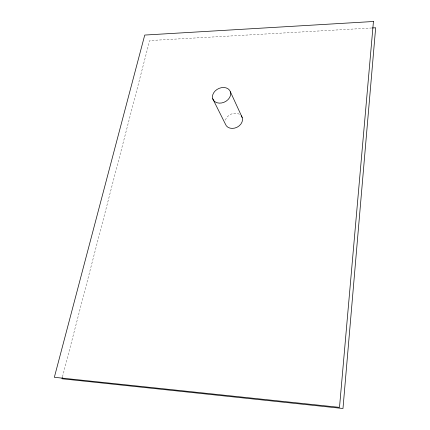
<?xml version="1.0" encoding="UTF-8"?>
<svg xmlns="http://www.w3.org/2000/svg" width="430" height="430" viewBox="0 0 430 430"><rect width="100%" height="100%" fill="white"/><g stroke="black" fill="none" stroke-linecap="round" stroke-linejoin="round"><path stroke-width="0.32" stroke-dasharray="2.15 1.61" d="M62.49 376.825L149.656 40.554L371.633 27.993M225.379 120.206A9.051 7.192 -26.1 0 1 239.897 114.531"/><path stroke-width="0.64" d="M62.318 377.475L61.984 378.771L342.979 408.5L375.659 27.762L372.305 27.955M212.726 98.755L225.379 124.06A9.051 7.192 -26.1 0 0 237.188 127.172A9.051 7.192 -26.1 0 0 241.305 115.837M230.378 91.778A9.514 7.364 -26.3 0 1 219.241 103.135A9.514 7.364 -26.3 0 1 215.091 91.031A9.514 7.364 -26.3 0 1 230.378 91.778L242.197 117.487M373.444 21.5L339.496 407.371L54.341 377.298L144.743 35.061L373.444 21.5"/></g></svg>
